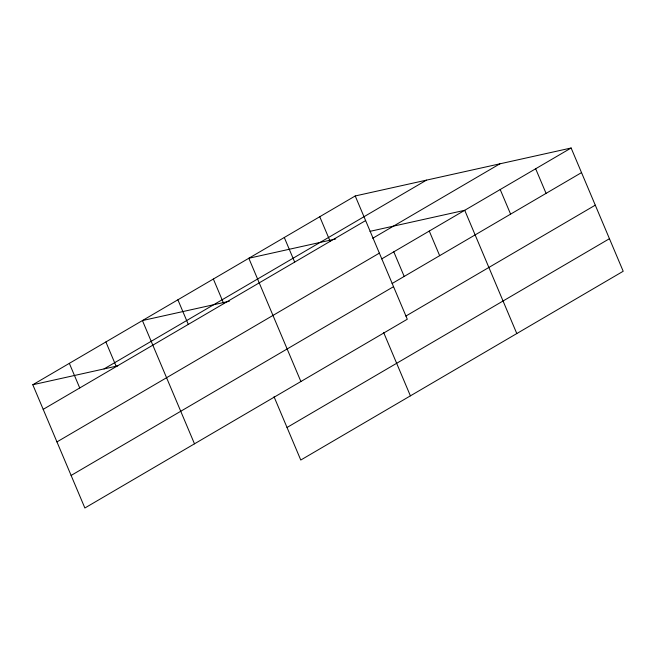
<?xml version="1.0" encoding="UTF-8"?>
<svg xmlns="http://www.w3.org/2000/svg" width="656" height="656" viewBox="0 0 656 656"><rect width="100%" height="100%" fill="white"/><g stroke="black" fill="none" stroke-linecap="round" stroke-linejoin="round"><path stroke-width="0.98" d="M355.224 195.964L407.294 319.226L84.87 507.998L32.8 384.744L355.224 195.964L571.13 148.002L623.2 271.256L300.776 460.036L274.036 396.732M104.05 368.91L426.474 180.138M43.198 409.352L365.622 220.572M372.723 238.276L499.88 163.828M56.949 441.906L379.373 253.126M381.694 258.915L571.13 148.002M392.083 283.523L581.528 172.61M71.119 475.444L393.543 286.672M405.834 316.077L595.279 205.164M287.025 427.482L609.449 238.702M335.733 238.956L248.821 258.259L300.891 381.521M369.992 231.347L464.735 210.297L516.797 333.551M229.338 301.252L142.426 320.554L194.488 443.817M32.8 384.744L117.752 365.868M535.665 168.764L546.063 193.372M500.2 189.527L510.598 214.135M429.27 231.06L439.659 255.668M393.797 251.822L404.194 276.438M383.662 332.551L410.402 395.847M319.759 216.734L330.148 241.342M284.294 237.497L294.683 262.105M213.356 279.03L223.753 303.638M177.891 299.792L188.288 324.4M105.887 341.956L116.276 366.565M69.339 363.35L79.737 387.958"/></g></svg>
